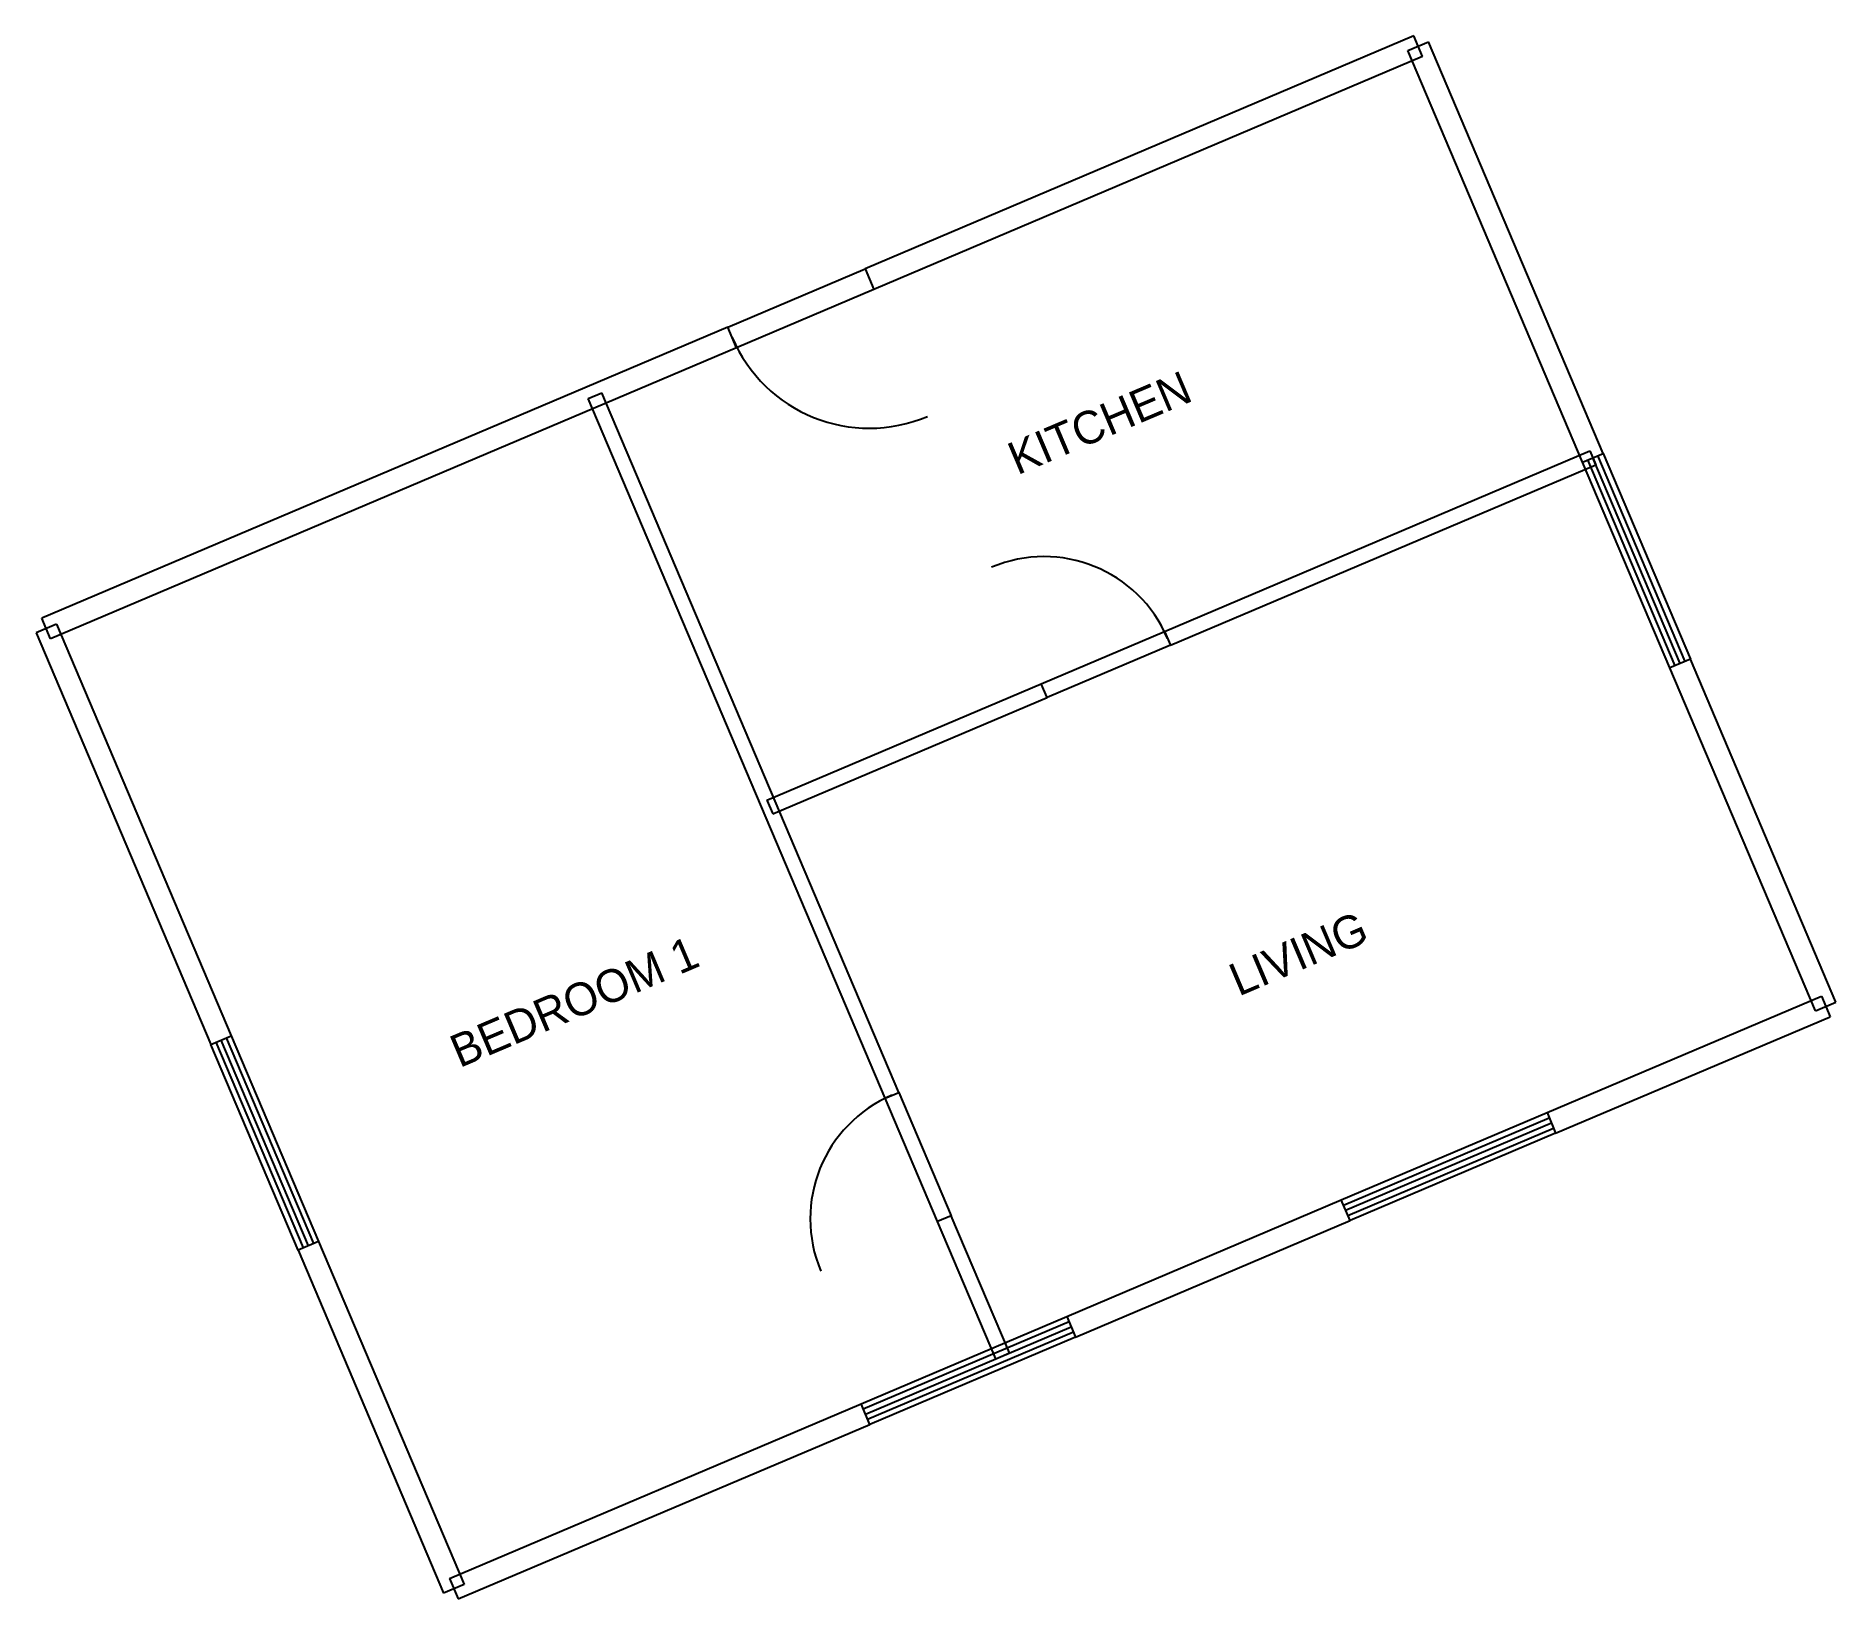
# Model space of a CAD drawing. Header units: metres. Extents: x -2.8 to 9.3, y -0.1 to 10.4.
import ezdxf

# ---------------------------------------------------------------- set-up
doc = ezdxf.new("R2010")
doc.units = ezdxf.units.M
for name, color, linetype in [('A-ANNO-TEXT', 2, 'Continuous'), ('A-DOOR', 3, 'Continuous'), ('A-GLAZ', 4, 'Continuous'), ('A-WALL', 7, 'Continuous')]:
    doc.layers.add(name, color=color, linetype=linetype)

msp = doc.modelspace()

# ---------------------------------------------------------------- linework, layer by layer
at = {"layer": 'A-DOOR'}
for points in [[(2.817, 8.719), (1.897, 8.328), (1.838, 8.466), (2.759, 8.857)], [(3.941, 6.072), (4.769, 6.424), (4.808, 6.332), (3.98, 5.98)], [(3.245, 2.464), (2.894, 3.292), (2.986, 3.331), (3.337, 2.503)]]:
    msp.add_lwpolyline(points, close=True, dxfattribs=at)
for centre, radius, start, end in [((2.788, 8.788), 1, -157, -67), ((3.96, 6.026), 0.9, 23, 113), ((3.291, 2.483), 0.9, 113, -157)]:
    msp.add_arc(centre, radius, start, end, dxfattribs=at)
at = {"layer": 'A-GLAZ'}
for p, q in [((8.194, 6.194), (7.608, 7.575)), ((8.228, 6.209), (7.642, 7.589)), ((8.263, 6.223), (7.677, 7.604)), ((-1.597, 3.667), (-1.011, 2.287)), ((-1.563, 3.682), (-0.977, 2.301)), ((-1.528, 3.697), (-0.942, 2.316)), ((5.969, 2.574), (7.349, 3.16)), ((5.983, 2.54), (7.364, 3.126)), ((5.998, 2.505), (7.379, 3.091)), ((2.747, 1.207), (4.128, 1.793)), ((2.762, 1.172), (4.142, 1.758)), ((2.776, 1.138), (4.157, 1.724))]:
    msp.add_line(p, q, dxfattribs=at)
for points in [[(8.159, 6.179), (7.573, 7.56), (7.711, 7.619), (8.297, 6.238)], [(-1.494, 3.711), (-0.908, 2.331), (-1.046, 2.272), (-1.632, 3.653)], [(5.954, 2.609), (7.335, 3.195), (7.393, 3.057), (6.013, 2.471)], [(2.732, 1.241), (4.113, 1.827), (4.172, 1.689), (2.791, 1.103)]]:
    msp.add_lwpolyline(points, close=True, dxfattribs=at)
at = {"layer": 'A-WALL'}
for p, q in [((6.441, 10.42), (2.759, 8.857)), ((6.499, 10.282), (6.441, 10.42)), ((6.499, 10.282), (2.817, 8.719)), ((6.401, 10.322), (6.539, 10.38)), ((7.573, 7.56), (6.401, 10.322)), ((7.711, 7.619), (6.539, 10.38)), ((1.838, 8.466), (-2.764, 6.513)), ((1.897, 8.328), (-2.706, 6.374)), ((0.901, 7.987), (0.993, 8.026)), ((2.894, 3.292), (0.901, 7.987)), ((2.986, 3.331), (0.993, 8.026)), ((4.769, 6.424), (7.623, 7.635)), ((7.623, 7.635), (7.662, 7.543)), ((4.808, 6.332), (7.662, 7.543)), ((-2.666, 6.473), (-2.804, 6.414)), ((-2.804, 6.414), (-1.632, 3.653)), ((-2.706, 6.374), (-2.764, 6.513)), ((-2.666, 6.473), (-1.494, 3.711)), ((9.136, 3.878), (8.159, 6.179)), ((9.274, 3.937), (8.297, 6.238)), ((2.1, 5.291), (3.941, 6.072)), ((2.139, 5.199), (3.98, 5.98)), ((2.1, 5.291), (2.139, 5.199)), ((7.335, 3.195), (9.176, 3.976)), ((9.136, 3.878), (9.274, 3.937)), ((9.176, 3.976), (9.234, 3.838)), ((7.393, 3.057), (9.234, 3.838)), ((4.113, 1.827), (5.954, 2.609)), ((3.636, 1.543), (3.245, 2.464)), ((3.728, 1.582), (3.337, 2.503)), ((4.172, 1.689), (6.013, 2.471)), ((-0.908, 2.331), (0.069, 0.029)), ((-1.046, 2.272), (-0.069, -0.029)), ((3.636, 1.543), (3.728, 1.582)), ((-0.029, 0.069), (2.732, 1.241)), ((0.029, -0.069), (2.791, 1.103)), ((0.069, 0.029), (-0.069, -0.029)), ((-0.029, 0.069), (0.029, -0.069))]:
    msp.add_line(p, q, dxfattribs=at)

# ---------------------------------------------------------------- texts
at = {"layer": 'A-ANNO-TEXT'}
for s, p in [('KITCHEN', (3.781, 7.471)), ('LIVING', (5.266, 3.973)), ('BEDROOM 1', (0.038, 3.493))]:
    msp.add_text(s, height=0.22, rotation=23, dxfattribs=at).set_placement(p)

doc.saveas('drawing.dxf')
